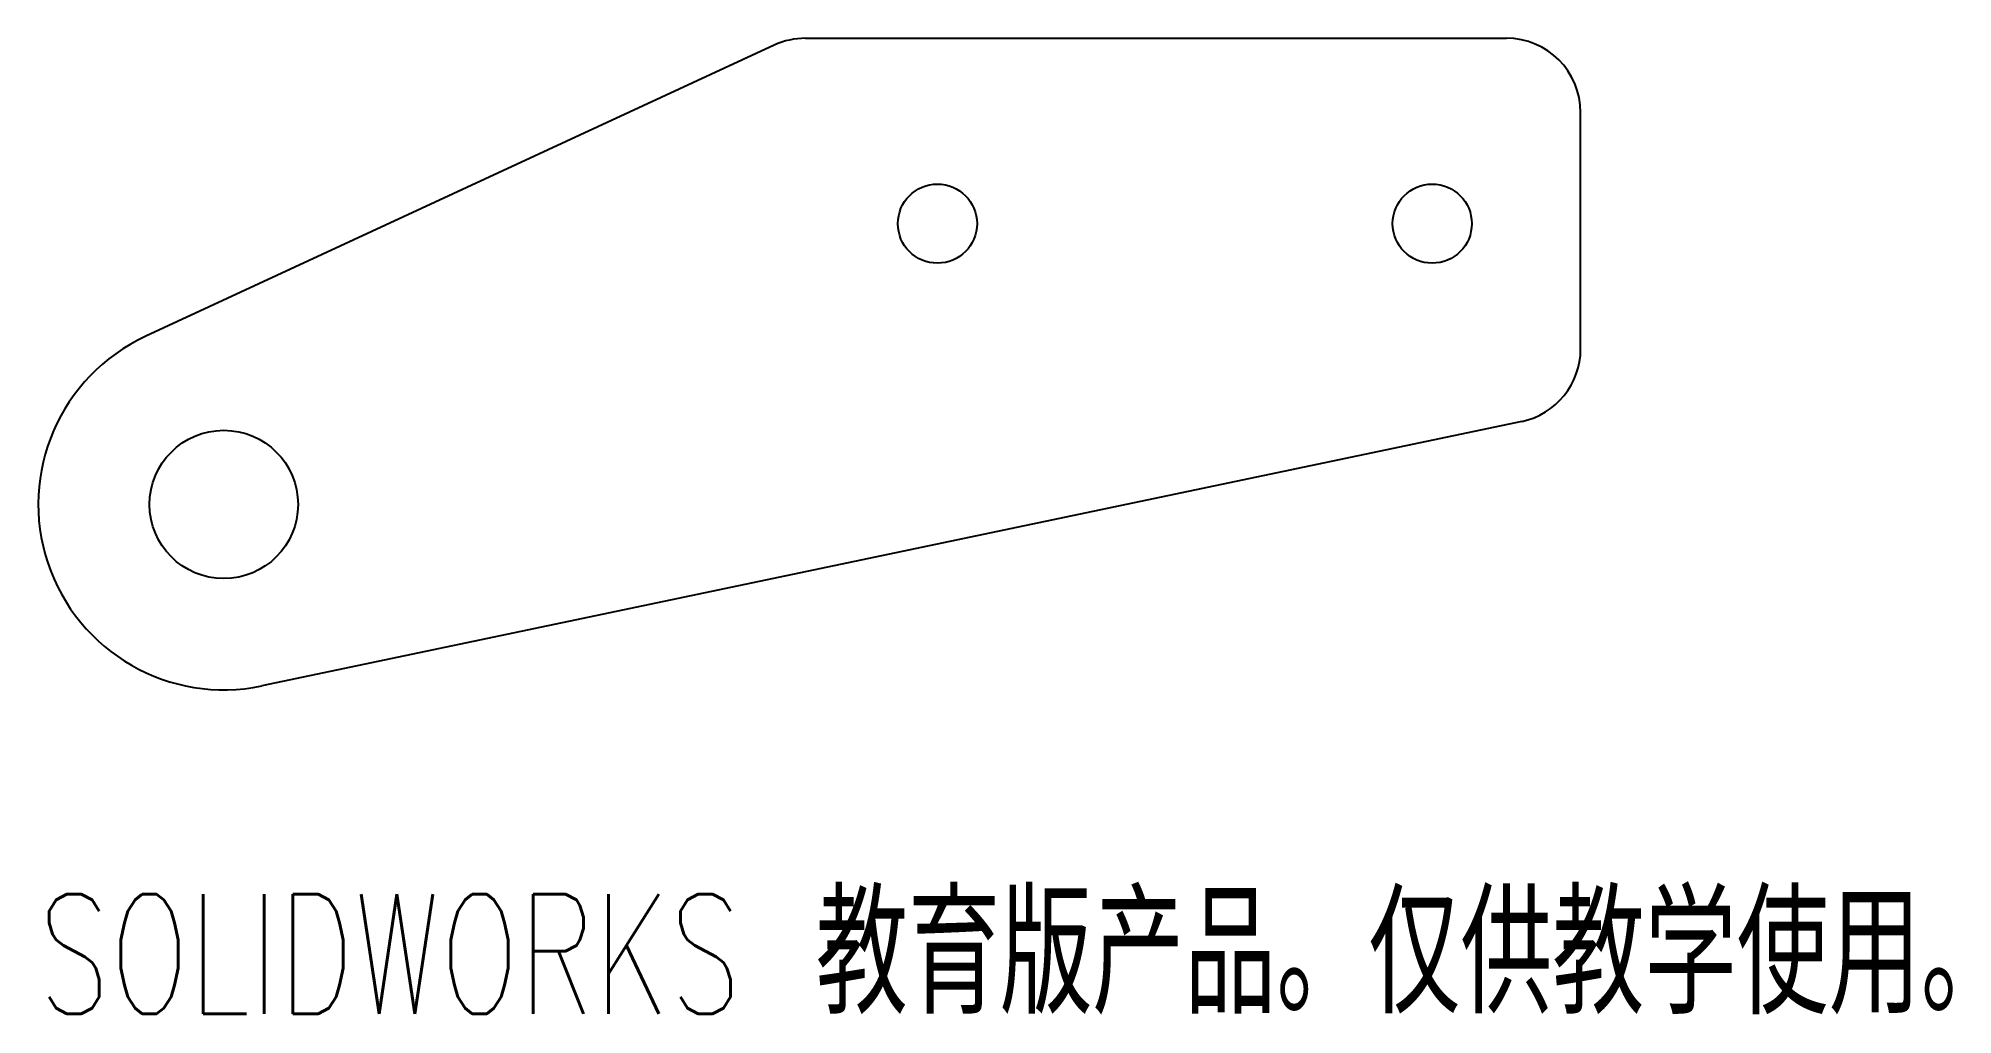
# Model space of a CAD drawing. Header units: millimetres. Extents: x -30.4 to 47, y -24.5 to 15.
import ezdxf

# ---------------------------------------------------------------- set-up
doc = ezdxf.new("R2010")
doc.units = ezdxf.units.MM
doc.styles.add('SLDTEXTSTYLE0', font='TXT', dxfattribs={"width": 0.7, "bigfont": 'bigfont'})

msp = doc.modelspace()

# ---------------------------------------------------------------- linework, layer by layer
at = {"color": 7, "linetype": 'Continuous', "lineweight": 25}
for p, q in [((-0.6, 14.722), (-26.004, 2.944)), ((0.662, 15), (29, 15)), ((32, 2.435), (32, 12)), ((29.617, -0.501), (-21.308, -11.2))]:
    msp.add_line(p, q, dxfattribs=at)
for centre, radius in [((6, 7.5), 1.6), ((26, 7.5), 1.6), ((-22.85, -3.86), 3)]:
    msp.add_circle(centre, radius, dxfattribs=at)
for centre, radius, start, end in [((0.662, 12), 3, 90, 114.87238), ((29, 12), 3, 0, 90), ((-22.85, -3.86), 7.5, 114.87238, 281.86502), ((29, 2.435), 3, 281.86502, 0)]:
    msp.add_arc(centre, radius, start, end, dxfattribs=at)

# ---------------------------------------------------------------- texts
at = {"color": 7, "linetype": 'Continuous', "insert": (-30.35, -19.63), "char_height": 4.83362, "attachment_point": 1, "style": 'SLDTEXTSTYLE0'}
msp.add_mtext('SOLIDWORKS 教育版产品。仅供教学使用。', dxfattribs=at)

doc.saveas('drawing.dxf')
